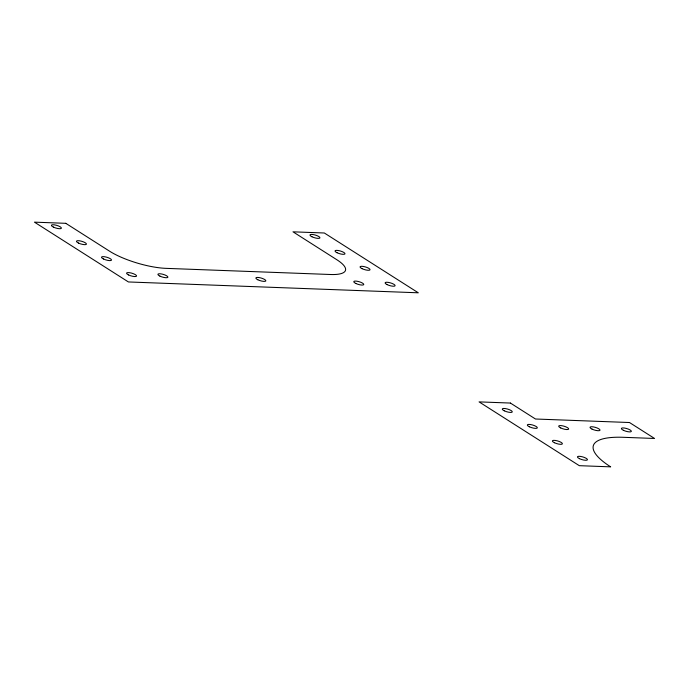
<?xml version="1.0" encoding="UTF-8"?>
<svg xmlns="http://www.w3.org/2000/svg" width="689" height="689" viewBox="0 0 689 689"><rect width="100%" height="100%" fill="white"/><g stroke="black" fill="none" stroke-linecap="round" stroke-linejoin="round"><path stroke-width="1.03" d="M65.791 223.322L34.45 222.151L128.421 281.956L418.301 292.799L324.33 232.994L292.997 231.823L336.843 259.736A41.693 11.282 16.4 0 1 330.565 274.506L166.04 268.357A41.693 11.282 16.4 0 1 109.646 251.235L65.791 223.322M510.42 403.056L479.079 401.885L579.311 465.678L610.652 466.849A83.395 22.565 16.4 0 1 623.209 437.3L654.55 438.471L629.488 422.521L535.474 419.007L510.42 403.056M128.585 274.945A5.211 1.412 16.4 0 0 136.543 276.082A5.211 1.412 16.4 0 0 129.549 272.68A5.211 1.412 16.4 0 0 128.585 274.945M387.132 284.617A5.211 1.412 16.4 0 0 395.09 285.754A5.211 1.412 16.4 0 0 388.096 282.352A5.211 1.412 16.4 0 0 387.132 284.617M355.791 283.446A5.211 1.412 16.4 0 0 363.749 284.583A5.211 1.412 16.4 0 0 356.756 281.181A5.211 1.412 16.4 0 0 355.791 283.446M159.926 276.117A5.211 1.412 16.4 0 0 167.883 277.254A5.211 1.412 16.4 0 0 160.89 273.852A5.211 1.412 16.4 0 0 159.926 276.117M103.531 258.995A5.211 1.412 16.4 0 0 111.489 260.132A5.211 1.412 16.4 0 0 104.487 256.73A5.211 1.412 16.4 0 0 103.531 258.995M362.069 268.667A5.211 1.412 16.4 0 0 370.027 269.804A5.211 1.412 16.4 0 0 363.034 266.402A5.211 1.412 16.4 0 0 362.069 268.667M53.415 227.094A5.211 1.412 16.4 0 0 61.373 228.24A5.211 1.412 16.4 0 0 54.371 224.838A5.211 1.412 16.4 0 0 53.415 227.094M78.468 243.045A5.211 1.412 16.4 0 0 86.426 244.182A5.211 1.412 16.4 0 0 79.433 240.788A5.211 1.412 16.4 0 0 78.468 243.045M337.016 252.717A5.211 1.412 16.4 0 0 344.974 253.853A5.211 1.412 16.4 0 0 337.972 250.46A5.211 1.412 16.4 0 0 337.016 252.717M311.953 236.766A5.211 1.412 16.4 0 0 319.911 237.912A5.211 1.412 16.4 0 0 312.918 234.51A5.211 1.412 16.4 0 0 311.953 236.766M257.858 279.777A5.211 1.412 16.4 0 0 265.816 280.923A5.211 1.412 16.4 0 0 258.823 277.521A5.211 1.412 16.4 0 0 257.858 279.777M623.381 430.281A5.211 1.412 16.4 0 0 631.339 431.426A5.211 1.412 16.4 0 0 624.337 428.024A5.211 1.412 16.4 0 0 623.381 430.281M592.04 429.109A5.211 1.412 16.4 0 0 599.998 430.246A5.211 1.412 16.4 0 0 593.005 426.844A5.211 1.412 16.4 0 0 592.04 429.109M560.7 427.938A5.211 1.412 16.4 0 0 568.658 429.075A5.211 1.412 16.4 0 0 561.664 425.673A5.211 1.412 16.4 0 0 560.7 427.938M529.359 426.767A5.211 1.412 16.4 0 0 537.317 427.903A5.211 1.412 16.4 0 0 530.323 424.502A5.211 1.412 16.4 0 0 529.359 426.767M504.305 410.816A5.211 1.412 16.4 0 0 512.263 411.953A5.211 1.412 16.4 0 0 505.261 408.551A5.211 1.412 16.4 0 0 504.305 410.816M554.421 442.717A5.211 1.412 16.4 0 0 562.379 443.854A5.211 1.412 16.4 0 0 555.386 440.452A5.211 1.412 16.4 0 0 554.421 442.717M579.483 458.667A5.211 1.412 16.4 0 0 587.441 459.804A5.211 1.412 16.4 0 0 580.439 456.402A5.211 1.412 16.4 0 0 579.483 458.667"/></g></svg>
